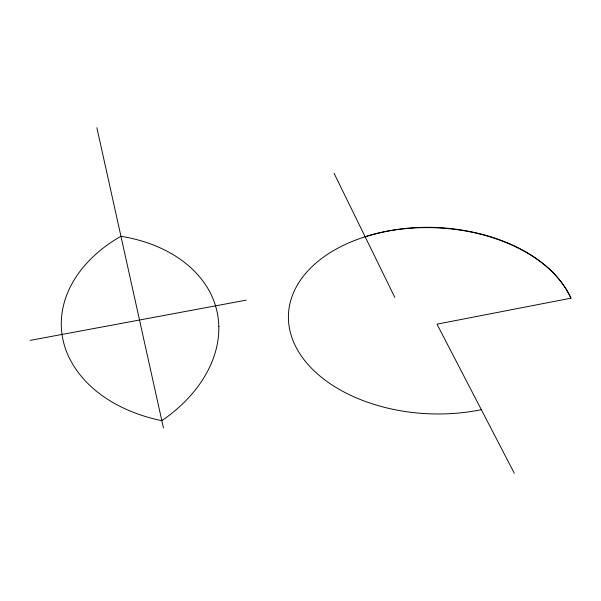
<?xml version="1.0" encoding="UTF-8"?>
<svg xmlns="http://www.w3.org/2000/svg" width="601" height="601" viewBox="0 0 601 601"><rect width="100%" height="100%" fill="white"/><g stroke="black" fill="none" stroke-linecap="round" stroke-linejoin="round"><path stroke-width="0.9" d="M365.145 236.771C404.225 224.361 446.926 224.398 486.314 235.434C520.413 245.381 555.369 264.71 570.95 298.179L436.98 324.164L514.328 473.287M30.05 340.399L246.072 300.169M334.058 173.276L394.812 297.367M96.874 127.712L163.457 427.987M481.333 409.672A144.27 93.042 2.5 0 1 295.94 347.002A144.27 93.042 2.5 0 1 389.275 230.882A144.27 93.042 2.5 0 1 570.95 298.179M218.824 326.305C219.583 365.498 192.944 399.567 161.827 420.655C123.686 412.947 84.711 391.95 67.981 355.153A185.108 118.645 -5 0 1 61.963 313.519C66.628 279.645 92.103 252.533 120.951 236.306C154.48 241.655 188.609 257.551 207.105 287.188A194.514 122.536 -13.6 0 1 218.817 326.305"/></g></svg>
